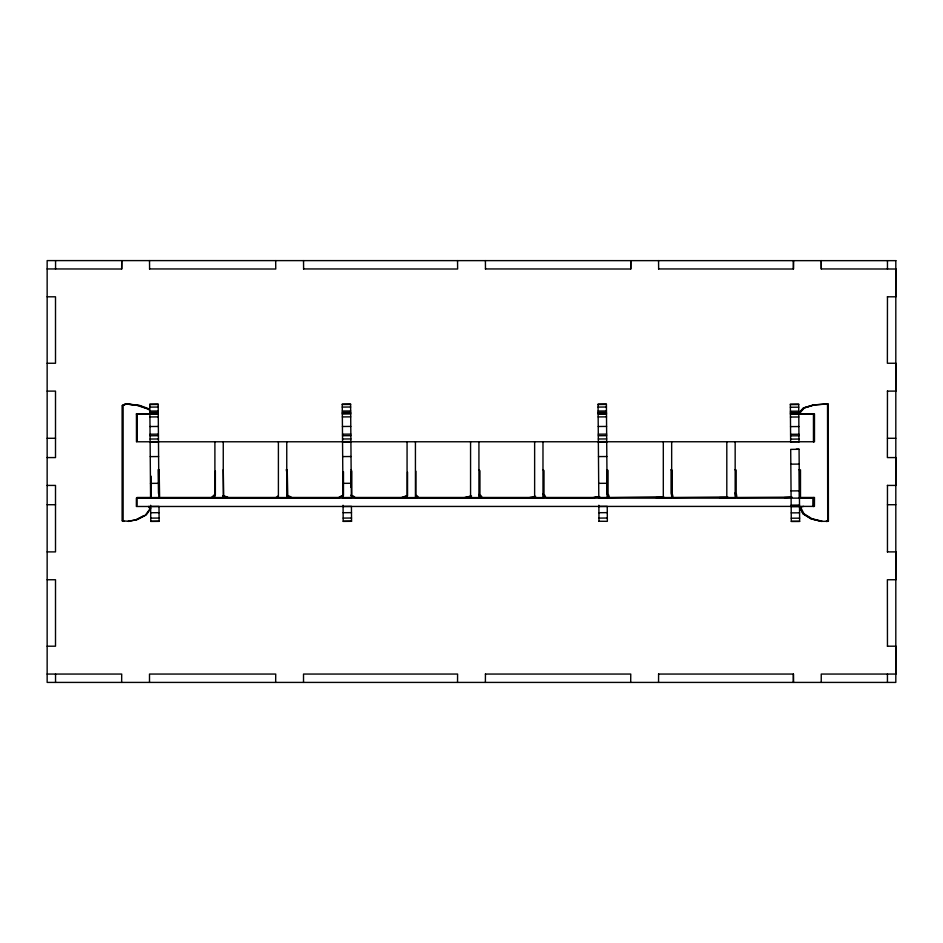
<?xml version="1.0" encoding="UTF-8"?>
<svg xmlns="http://www.w3.org/2000/svg" width="943" height="943" viewBox="0 0 943 943"><rect width="100%" height="100%" fill="white"/><g stroke="black" fill="none" stroke-linecap="round" stroke-linejoin="round"><path stroke-width="1.41" d="M813.726 506.497L813.785 497.586M813.408 506.438L813.455 497.527M799.853 412.232L799.546 414.024L813.785 414.024L813.785 441.843M137.148 413.93L137.136 441.784L814.481 441.748L814.481 413.93L799.216 413.977L799.534 412.185L803.306 407.977L813.231 404.983L828.237 403.781L828.402 521.279L826.021 521.361M800.796 411.183L803.625 408.036L813.55 405.042L827.53 403.887L827.706 521.373L826.327 521.42M211.515 497.527L214.332 494.769M278.268 495.888L275.969 497.48L228.689 497.48L223.715 495.829L223.243 469.626M136.476 519.546L144.031 515.585M339.386 497.02L342.45 495.476M338.773 497.574L342.781 495.841M122.437 405.466L126.162 403.958L134.083 404.948M401.718 497.527L406.516 495.806M814.257 404.936L804.332 407.93L800.56 412.138L800.348 413.93M465.04 497.527L470.569 496.101M471.594 496.053L466.066 497.48L418.892 497.48L415.898 494.816L415.898 471.205M801.538 506.674L799.558 507.145L802.941 513.794L811.004 518.815L821.318 521.361L827.046 521.314M803.554 506.391L800.583 507.098L803.966 513.746L812.029 518.768L822.343 521.314M128.036 521.361L137.501 519.499L146.318 514.878L150.727 508.489L149.053 506.391M128.307 521.42L136.299 519.758L145.293 515.232L149.937 508.925L148.581 506.497M535.659 496.324L529.353 497.48L482.392 497.48L479.952 494.427L479.952 470.922L479.068 469.626M594.043 497.574L599.005 496.713M599.713 496.572L592.593 497.48L545.95 497.48L544.005 494.026L544.005 470.663L543.003 469.626M663.766 496.796L609.555 497.48L608.07 493.602L608.07 470.427L606.938 469.626M727.831 496.985L673.219 497.48L672.123 493.154L672.123 470.227L670.862 469.626M784.328 497.574L791.425 497.232M792.132 497.15L736.943 497.48L736.188 492.694L736.188 470.05L734.786 469.626M149.819 404.547L158.176 404.476M342.25 404.512L350.607 404.441M149.843 407.117L158.2 407.046M598.062 404.512L606.408 404.441M342.274 407.081L350.631 407.011M790.352 404.618L798.709 404.547M598.074 407.081L606.432 407.011M158.235 411.007L149.878 411.065L149.819 404.111L158.176 404.04L158.931 497.527L150.574 497.586L149.89 413.352L158.247 413.293M790.375 407.246L798.733 407.176M149.89 412.527L158.247 412.456M342.309 411.03L350.666 410.971M158.259 413.942L149.902 414.001L158.259 413.977M342.321 412.492L350.678 412.421M598.11 411.03L606.467 410.971M342.321 413.329L350.678 413.258M342.333 414.012L350.69 413.942M598.121 412.492L606.479 412.421M790.399 411.231L798.756 411.16M149.925 416.959L158.283 416.889M598.133 413.329L606.479 413.258M790.411 412.68L798.768 412.621M342.356 416.924L350.713 416.865M790.423 413.517L798.78 413.447M798.78 414.095L790.423 414.166L798.78 414.13M598.157 416.924L606.514 416.865M790.446 417.054L798.804 416.983M149.996 426.531L158.353 426.46M342.427 426.495L350.784 426.425M598.239 426.495L606.585 426.425M790.529 426.613L798.886 426.554M150.067 434.216L158.424 434.145M150.078 435.772L158.436 435.701M342.498 434.181L350.843 434.122M342.509 435.737L350.855 435.666M598.298 434.181L606.655 434.122M150.102 439.037L158.459 438.978M598.31 435.737L606.667 435.666M790.588 434.299L798.945 434.24M342.533 439.002L350.89 438.943M790.599 435.855L798.957 435.784M150.126 441.689L158.483 441.619M150.126 441.89L158.483 441.831M598.333 439.002L606.691 438.943M342.557 441.654L350.914 441.583M342.557 441.854L350.914 441.796M790.623 439.132L798.98 439.061M598.357 441.654L606.714 441.583M598.357 441.854L606.714 441.796M790.647 441.772L799.004 441.713M796.281 449.233L799.063 449.21L799.64 521.396L791.295 521.467L790.705 449.387L799.063 449.292M150.243 456.624L158.601 456.553M342.674 456.589L351.032 456.53M598.475 456.589L606.832 456.53M790.835 464.156L799.181 464.097M150.456 483.382L158.813 483.311M342.887 483.346L351.244 483.287M598.687 483.346L607.044 483.287M791.047 490.914L799.405 490.855M343.004 497.562L351.362 497.491M598.805 497.562L607.162 497.491M150.644 506.509L159.002 506.438L159.119 521.361L150.762 521.432L150.632 505.283M343.075 506.474L351.433 506.403L351.55 521.326L343.193 521.396L343.063 505.248M598.876 506.474L607.233 506.403L607.351 521.326L598.994 521.243M791.153 505.13L799.511 505.059M791.165 506.662L799.523 506.603M150.691 512.744L159.049 512.674M343.122 512.709L351.48 512.638M598.923 512.709L607.28 512.638M150.739 518.12L159.096 518.061M791.224 512.886L799.581 512.827M343.169 518.096L351.527 518.025M150.762 521.279L159.119 521.208M598.97 518.096L607.327 518.025M343.193 521.243L351.55 521.173M791.26 518.226L799.617 518.167M791.283 521.326L799.64 521.373M47.15 268.944L121.741 269.014L121.741 260.657L121.659 268.944M149.513 268.944L275.757 269.014L275.674 260.586M303.528 268.944L457.626 269.014L457.544 260.586M485.397 268.944L630.784 269.014L630.784 260.657L630.714 268.944M658.556 268.944L793.476 269.014L793.476 260.657L793.393 268.944M895.85 269.014L821.247 268.944L821.247 260.586L821.329 269.014M47.15 296.797L55.507 296.797L55.507 363.255L47.15 363.255M887.375 296.797L895.815 296.797M895.815 363.255L887.375 363.255L887.457 296.797M47.15 391.109L55.507 391.109L55.507 457.579L47.15 457.579M887.375 391.109L895.815 391.109M136.322 413.977L151.293 413.93L148.57 408.72L139.741 405.431L126.421 403.84L123.132 405.49L123.132 520.784L124.028 521.314M47.15 438.283L55.507 438.283M887.457 438.283L895.815 438.283M895.815 457.579L887.375 457.579L887.457 391.109M47.15 485.421L55.507 485.421L55.507 551.891L47.15 551.891M887.375 485.421L895.815 485.421M211.762 497.574L223.255 497.527L223.255 441.831M223.609 497.574L227.204 497.574M275.733 497.574L278.126 497.574M291.304 497.574L278.397 497.527L278.397 441.831M402.072 497.574L417.725 497.574M464.722 497.574L481.508 497.574M529.73 497.574L543.934 497.574M655.939 497.574L671.664 497.527L671.664 441.831M719.474 497.574L735.163 497.527L735.163 441.831M800.796 497.527L799.464 497.527L799.464 469.944M47.15 504.717L55.507 504.717M887.457 504.717L895.815 504.717M129.061 521.314L122.107 520.831L122.107 405.537L125.395 403.887L138.715 405.478L147.544 408.767M887.375 551.891L895.815 551.891M47.15 579.745L55.507 579.745L55.507 646.203L47.15 646.203M895.815 579.745L887.375 579.745L887.457 646.203M887.375 646.203L895.815 646.203M47.15 674.056L121.706 674.056L121.647 682.414M485.386 674.056L630.761 674.056L630.69 682.414M658.544 674.056L793.44 674.056L793.44 682.414L793.381 674.056M895.815 674.056L821.235 674.056L821.235 682.414M136.735 405.278L148.039 408.932M798.945 469.626L800.489 469.897L800.489 497.48L814.481 497.48L814.422 506.391L136.37 506.485L136.37 498.14L813.149 498.14L813.149 506.485M821.648 521.42L811.286 518.85L803.247 513.817M222.689 495.877L227.664 497.527M286.755 495.558L291.022 497.527M350.808 495.228L354.415 497.527M415.863 495.747L417.867 497.527M122.437 520.689L123.227 521.42M478.926 494.474L481.366 497.527M351.763 495.794L353.012 497.574M542.979 494.073L544.924 497.527M799.888 507.169L802.682 512.709M608.53 497.527L607.044 493.649L607.044 470.474M351.173 469.626L351.833 471.512L351.833 495.181L355.44 497.48L402.744 497.48L407.541 495.759L407.541 472.113M607.716 494.922L608.412 497.574M287.214 469.626L287.78 495.511L292.047 497.48L339.386 497.48L343.476 495.429L343.476 471.759M286.189 469.673L286.755 471.901M672.194 497.527L671.098 493.201L671.098 470.274M150.408 412.893L150.597 414.024L136.44 414.024L136.464 441.878M735.163 492.741L735.917 497.527M159.143 469.614L159.603 497.48L212.54 497.48L215.358 494.721L215.358 471.135M158.118 469.661L158.483 493.472M799.004 441.854L798.697 404.052L790.352 404.123L790.647 441.925M607.162 498.14L606.408 404.005L598.051 404.075L598.805 498.199M598.864 505.248L598.994 521.396M351.362 498.14L350.607 404.005L342.25 404.075L343.004 498.199M895.767 268.944L895.732 296.797M895.767 363.255L895.732 391.109M895.767 457.567L895.732 485.421M895.767 551.891L895.732 579.745M895.767 646.203L895.732 674.056M887.457 260.657L887.457 269.014M887.457 485.421L887.457 551.891M887.434 674.056L887.434 682.414M813.455 413.977L813.455 441.796M726.805 441.831L726.805 497.527M663.306 441.831L663.306 497.527M658.556 260.586L658.638 269.014M658.603 674.056L658.544 682.414M542.979 441.831L542.979 497.527M534.634 441.831L534.634 497.527M485.397 260.586L485.48 269.014M485.445 674.056L485.386 682.414M478.926 441.831L478.926 497.527M470.569 441.831L470.569 497.527M457.532 682.414L457.591 674.056L303.516 674.056L303.516 682.414M415.427 441.831L415.427 497.527M407.07 441.831L407.07 497.527M350.808 471.559L350.808 487.225M303.528 260.586L303.611 269.014M286.755 441.831L286.755 497.527M275.662 682.414L275.721 674.056L149.501 674.056L149.501 682.414M214.898 441.831L214.898 497.527M151.163 476.215L151.08 497.48L137.065 497.503L137.065 505.259M149.513 260.586L149.595 269.014M55.566 260.657L55.566 269.014M55.543 674.056L55.543 682.414M606.49 413.906L598.133 413.965L606.49 413.942M895.85 260.657L47.15 260.598L47.15 682.414L895.815 682.414L895.815 260.598"/></g></svg>
